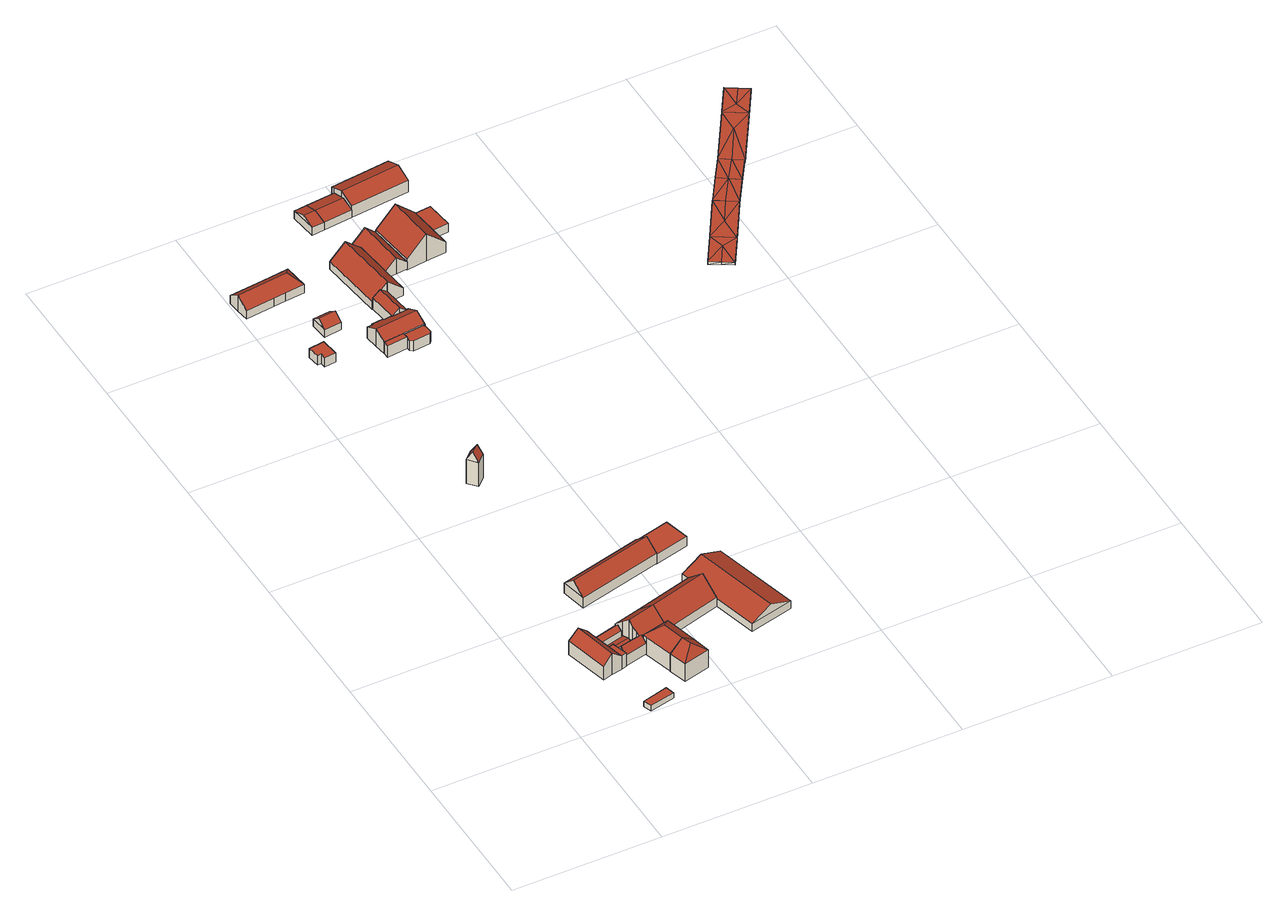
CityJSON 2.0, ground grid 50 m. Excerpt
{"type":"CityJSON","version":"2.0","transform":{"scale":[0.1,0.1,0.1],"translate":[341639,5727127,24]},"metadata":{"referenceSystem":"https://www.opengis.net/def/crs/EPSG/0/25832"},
"CityObjects":{
"building1":{"type":"Building","attributes":{"Geometrietyp2DReferenz":"3000","Gemeindeschluessel":"05170016","function":"31001_2723","roofType":"1000","measuredHeight":2.04},"address":[{"country":"Germany","locality":"Hünxe","thoroughfareNumber":"1","thoroughfareName":"Weseler Weg"}],"geometry":[{"type":"Solid","lod":"2","boundaries":[[[[0,1,2,3]],[[4,5,1,0]],[[6,7,5,4]],[[3,2,7,6]],[[4,0,3,6]],[[1,5,7,2]]]],"semantics":{"surfaces":[{"type":"WallSurface"},{"type":"RoofSurface"},{"type":"GroundSurface"}],"values":[[0,0,0,0,1,2]]}}]},
"building2":{"type":"Building","attributes":{"Gemeindeschluessel":"05170016","Geometrietyp2DReferenz":"3000","function":"31001_1000"},"address":[{"country":"Germany","locality":"Hünxe","thoroughfareNumber":"1","thoroughfareName":"Weseler Weg"}],"children":["building2-1","building2-2"]},
"building2-1":{"type":"BuildingPart","attributes":{"roofType":"3100","measuredHeight":8.31},"parents":["building2"],"geometry":[{"type":"Solid","lod":"2","boundaries":[[[[8,9,10,11]],[[12,13,9,8]],[[14,15,13,12]],[[16,17,15,14]],[[18,19,17,16]],[[20,21,22,23]],[[24,25,21,20]],[[11,10,25,24]],[[23,18,16,14,12,8,20]],[[11,24,20,8]],[[9,13,15,17,19,22,21,25,10]],[[23,22,19,18]]]],"semantics":{"surfaces":[{"type":"WallSurface"},{"type":"RoofSurface"},{"type":"GroundSurface"},{"type":"ClosureSurface"}],"values":[[0,0,0,0,0,0,0,0,1,1,2,3]]}}]},
"building2-2":{"type":"BuildingPart","attributes":{"roofType":"1000","measuredHeight":5.18},"parents":["building2"],"geometry":[{"type":"Solid","lod":"2","boundaries":[[[[26,27,19,18]],[[28,29,27,26]],[[30,31,29,28]],[[23,22,31,30]],[[30,28,26,18,23]],[[27,29,31,22,19]],[[18,19,22,23]]]],"semantics":{"surfaces":[{"type":"WallSurface"},{"type":"RoofSurface"},{"type":"GroundSurface"},{"type":"ClosureSurface"}],"values":[[0,0,0,0,1,2,3]]}}]},
"building3":{"type":"Building","attributes":{"Geometrietyp2DReferenz":"3000","Gemeindeschluessel":"05170016","function":"31001_2720","roofType":"3100","measuredHeight":4.59},"address":[{"country":"Germany","locality":"Hünxe","thoroughfareNumber":"1","thoroughfareName":"Weseler Weg"}],"geometry":[{"type":"Solid","lod":"2","boundaries":[[[[32,17,33,34]],[[35,15,17,32]],[[36,37,15,35]],[[34,33,37,36]],[[32,38,35]],[[36,39,34]],[[34,39,38,32]],[[35,38,39,36]],[[17,15,37,33]]]],"semantics":{"surfaces":[{"type":"WallSurface"},{"type":"RoofSurface"},{"type":"GroundSurface"}],"values":[[0,0,0,0,0,0,1,1,2]]}}]},
"building4":{"type":"Building","attributes":{"Geometrietyp2DReferenz":"3000","Gemeindeschluessel":"05170016","function":"31001_2720","roofType":"3100","measuredHeight":1.5},"address":[{"country":"Germany","locality":"Hünxe","thoroughfareNumber":"1","thoroughfareName":"Weseler Weg"}],"geometry":[{"type":"Solid","lod":"2","boundaries":[[[[40,19,27,41]],[[42,43,19,40]],[[44,17,43,42]],[[45,33,17,44]],[[46,47,33,45]],[[48,49,47,46]],[[50,51,49,48]],[[41,27,51,50]],[[46,45,44,42,48]],[[40,41,50,48,42]],[[19,43,17,33,47,49,51,27]]]],"semantics":{"surfaces":[{"type":"WallSurface"},{"type":"RoofSurface"},{"type":"GroundSurface"}],"values":[[0,0,0,0,0,0,0,0,1,1,2]]}}]},
"building5":{"type":"Building","attributes":{"Geometrietyp2DReferenz":"3000","Gemeindeschluessel":"05170016","function":"31001_1000","roofType":"3100","measuredHeight":6.3},"address":[{"country":"Germany","locality":"Hünxe","thoroughfareNumber":"1","thoroughfareName":"Weseler Weg"}],"geometry":[{"type":"Solid","lod":"2","boundaries":[[[[52,53,54,55]],[[56,57,53,52]],[[58,59,57,56]],[[60,61,59,58]],[[62,63,61,60]],[[64,65,63,62]],[[55,54,65,64]],[[58,56,52,60]],[[55,64,62,60,52]],[[53,57,59,61,63,65,54]]]],"semantics":{"surfaces":[{"type":"WallSurface"},{"type":"RoofSurface"},{"type":"GroundSurface"}],"values":[[0,0,0,0,0,0,0,1,1,2]]}}]},
"building6":{"type":"Building","attributes":{"Geometrietyp2DReferenz":"3000","Gemeindeschluessel":"05170016","function":"31001_1000","roofType":"5000","measuredHeight":10.54},"address":[{"country":"Germany","locality":"Hünxe","thoroughfareNumber":"1","thoroughfareName":"Weseler Weg"}],"geometry":[{"type":"Solid","lod":"2","boundaries":[[[[66,67,68,69]],[[70,71,67,66]],[[72,73,71,70]],[[69,68,73,72]],[[66,74,70]],[[72,75,69]],[[69,75,74,66]],[[70,74,75,72]],[[67,71,73,68]]]],"semantics":{"surfaces":[{"type":"WallSurface"},{"type":"RoofSurface"},{"type":"GroundSurface"}],"values":[[0,0,0,0,1,0,1,1,2]]}}]},
"building7":{"type":"Building","attributes":{"Geometrietyp2DReferenz":"3000","Gemeindeschluessel":"05170016","function":"31001_1210","roofType":"5000","measuredHeight":10.43},"address":[{"country":"Germany","locality":"Hünxe","thoroughfareNumber":"1","thoroughfareName":"Weseler Weg"}],"geometry":[{"type":"Solid","lod":"2","boundaries":[[[[76,77,78,79]],[[80,81,77,76]],[[69,82,81,80]],[[75,83,82,69]],[[72,84,83,75]],[[79,78,84,72]],[[75,69,80,85]],[[80,76,85]],[[76,79,72,75,85]],[[77,81,82,83,84,78]]]],"semantics":{"surfaces":[{"type":"WallSurface"},{"type":"RoofSurface"},{"type":"GroundSurface"}],"values":[[0,0,0,0,0,0,1,1,1,2]]}}]},
"building8":{"type":"Building","attributes":{"Geometrietyp2DReferenz":"3000","Gemeindeschluessel":"05170016","function":"31001_1210","roofType":"3100","measuredHeight":9},"address":[{"country":"Germany","locality":"Hünxe","thoroughfareNumber":"1","thoroughfareName":"Weseler Weg"}],"geometry":[{"type":"Solid","lod":"2","boundaries":[[[[86,87,88,89]],[[90,91,87,86]],[[92,93,91,90]],[[94,95,93,92]],[[96,97,95,94]],[[98,99,97,96]],[[100,101,99,98]],[[102,103,101,100]],[[89,88,103,102]],[[90,86,89,102,100,92]],[[98,96,94,92,100]],[[87,91,93,95,97,99,101,103,88]]]],"semantics":{"surfaces":[{"type":"WallSurface"},{"type":"RoofSurface"},{"type":"GroundSurface"}],"values":[[0,0,0,0,0,0,0,0,0,1,1,2]]}}]},
"building9":{"type":"Building","attributes":{"Geometrietyp2DReferenz":"3000","Gemeindeschluessel":"05170016","function":"31001_1000","roofType":"3100","measuredHeight":7.95},"address":[{"country":"Germany","locality":"Hünxe","thoroughfareNumber":"1","thoroughfareName":"Weseler Weg"}],"geometry":[{"type":"Solid","lod":"2","boundaries":[[[[104,105,106,107]],[[108,109,105,104]],[[110,111,109,108]],[[107,106,111,110]],[[104,112,108]],[[110,113,107]],[[107,113,112,104]],[[108,112,113,110]],[[105,109,111,106]]]],"semantics":{"surfaces":[{"type":"WallSurface"},{"type":"RoofSurface"},{"type":"GroundSurface"}],"values":[[0,0,0,0,0,0,1,1,2]]}}]},
"building10":{"type":"Building","attributes":{"Geometrietyp2DReferenz":"3000","Gemeindeschluessel":"05170016","function":"31001_2520","roofType":"3100","measuredHeight":12.61},"geometry":[{"type":"Solid","lod":"2","boundaries":[[[[114,115,116,117]],[[118,119,115,114]],[[120,121,119,118]],[[117,116,121,120]],[[114,122,118]],[[120,123,117]],[[117,123,122,114]],[[118,122,123,120]],[[115,119,121,116]]]],"semantics":{"surfaces":[{"type":"WallSurface"},{"type":"RoofSurface"},{"type":"GroundSurface"}],"values":[[0,0,0,0,0,0,1,1,2]]}}]},
"building11":{"type":"Building","attributes":{"Geometrietyp2DReferenz":"3000","Gemeindeschluessel":"05170016","function":"31001_2720","roofType":"3100","measuredHeight":9.07},"address":[{"country":"Germany","locality":"Hünxe","thoroughfareNumber":"1","thoroughfareName":"Weseler Weg"}],"geometry":[{"type":"Solid","lod":"2","boundaries":[[[[102,124,125,126]],[[98,127,124,102]],[[128,129,127,98]],[[126,125,129,128]],[[102,100,98]],[[128,130,126]],[[126,130,100,102]],[[98,100,130,128]],[[124,127,129,125]]]],"semantics":{"surfaces":[{"type":"WallSurface"},{"type":"RoofSurface"},{"type":"GroundSurface"}],"values":[[0,0,0,0,0,0,1,1,2]]}}]},
"building12":{"type":"Building","attributes":{"Geometrietyp2DReferenz":"3000","Gemeindeschluessel":"05170016","function":"31001_2720","roofType":"1000","measuredHeight":3.59},"address":[{"country":"Germany","locality":"Hünxe","thoroughfareNumber":"5","thoroughfareName":"Weseler Weg"}],"geometry":[{"type":"Solid","lod":"2","boundaries":[[[[131,132,133,134]],[[135,136,132,131]],[[137,138,136,135]],[[139,140,138,137]],[[141,142,140,139]],[[134,133,142,141]],[[139,137,135,131,134,141]],[[132,136,138,140,142,133]]]],"semantics":{"surfaces":[{"type":"WallSurface"},{"type":"RoofSurface"},{"type":"GroundSurface"}],"values":[[0,0,0,0,0,0,1,2]]}}]},
"building13":{"type":"Building","attributes":{"Geometrietyp2DReferenz":"3000","Gemeindeschluessel":"05170016","function":"31001_1210","roofType":"5000","measuredHeight":6.26},"geometry":[{"type":"Solid","lod":"2","boundaries":[[[[143,144,145,146]],[[147,148,144,143]],[[149,150,148,147]],[[151,152,150,149]],[[153,154,152,151]],[[155,156,154,153]],[[157,158,156,155]],[[159,160,158,157]],[[146,145,160,159]],[[147,143,146,159,157,161]],[[157,155,161]],[[155,153,151,149,147,161]],[[144,148,150,152,154,156,158,160,145]]]],"semantics":{"surfaces":[{"type":"WallSurface"},{"type":"RoofSurface"},{"type":"GroundSurface"}],"values":[[0,0,0,0,0,0,0,0,0,1,1,1,2]]}}]},
"building14":{"type":"Building","attributes":{"Geometrietyp2DReferenz":"3000","Gemeindeschluessel":"05170016","function":"31001_2463","roofType":"3100","measuredHeight":5.13},"address":[{"country":"Germany","locality":"Hünxe","thoroughfareNumber":"3","thoroughfareName":"Weseler Weg"}],"geometry":[{"type":"Solid","lod":"2","boundaries":[[[[162,163,164,165]],[[166,167,163,162]],[[168,169,167,166]],[[165,164,169,168]],[[162,170,166]],[[168,171,165]],[[165,171,170,162]],[[166,170,171,168]],[[163,167,169,164]]]],"semantics":{"surfaces":[{"type":"WallSurface"},{"type":"RoofSurface"},{"type":"GroundSurface"}],"values":[[0,0,0,0,0,0,1,1,2]]}}]},
"building15":{"type":"Building","attributes":{"Geometrietyp2DReferenz":"3000","Gemeindeschluessel":"05170016","function":"31001_1000","roofType":"1000","measuredHeight":3.75},"address":[{"country":"Germany","locality":"Hünxe","thoroughfareNumber":"1","thoroughfareName":"Weseler Weg"}],"geometry":[{"type":"Solid","lod":"2","boundaries":[[[[172,173,174,175]],[[176,177,173,172]],[[178,179,177,176]],[[175,174,179,178]],[[176,172,175,178]],[[173,177,179,174]]]],"semantics":{"surfaces":[{"type":"WallSurface"},{"type":"RoofSurface"},{"type":"GroundSurface"}],"values":[[0,0,0,0,1,2]]}}]},
"building16":{"type":"Building","attributes":{"Geometrietyp2DReferenz":"3000","Gemeindeschluessel":"05170016","function":"31001_2720","roofType":"3100","measuredHeight":6.16},"address":[{"country":"Germany","locality":"Hünxe","thoroughfareNumber":"1","thoroughfareName":"Weseler Weg"}],"geometry":[{"type":"Solid","lod":"2","boundaries":[[[[180,181,182,183]],[[184,185,181,180]],[[186,187,185,184]],[[183,182,187,186]],[[180,188,184]],[[186,189,183]],[[183,189,188,180]],[[184,188,189,186]],[[181,185,187,182]]]],"semantics":{"surfaces":[{"type":"WallSurface"},{"type":"RoofSurface"},{"type":"GroundSurface"}],"values":[[0,0,0,0,0,0,1,1,2]]}}]},
"building17":{"type":"Building","attributes":{"name":"Junkermanns Kath","Gemeindeschluessel":"05170016","Geometrietyp2DReferenz":"3000","function":"31001_1210"},"address":[{"country":"Germany","locality":"Hünxe","thoroughfareNumber":"3","thoroughfareName":"Weseler Weg"}],"children":["building17-1","building17-2","building17-3","building17-4"]},
"building17-1":{"type":"BuildingPart","attributes":{"roofType":"3100","measuredHeight":6.78},"parents":["building17"],"geometry":[{"type":"MultiSurface","lod":"2","boundaries":[[[190,191,192,193]],[[194,195,191,190]],[[196,197,195,194]],[[198,199,197,196]],[[200,201,199,198]],[[202,203,201,200]],[[204,205,203,202]],[[206,207,208,209]],[[210,211,207,206]],[[212,213,211,210]],[[214,215,213,212]],[[216,217,215,214]],[[218,219,217,216]],[[212,210,206,209,220,204,202,200,198,196,194,190,214]],[[193,221,222,223,218,216,214,190]],[[224,192,191,195,197,199,201,203,205,225,208,207,211,213,215,217,219,226,227]],[[228,229,224,227]],[[222,221,230,231]],[[229,228,231,230]],[[193,192,224,221]],[[232,233,225,205]],[[220,234,235]],[[204,235,234,233,232]],[[233,236,237,208,225]],[[220,238,234]],[[209,239,240]],[[241,240,239,237,236]],[[234,238,241,236,233]],[[242,243,226,219]],[[218,223,244,245]],[[243,242,245,244]],[[223,222,231,244]],[[228,227,226,243]],[[228,243,244,231]]],"semantics":{"surfaces":[{"type":"WallSurface"},{"type":"RoofSurface"},{"type":"GroundSurface"},{"type":"ClosureSurface"}],"values":[0,0,0,0,0,0,0,0,0,0,0,0,0,1,1,2,0,0,3,3,0,0,3,0,0,0,3,3,0,0,3,0,0,3]}}]},
"building17-2":{"type":"BuildingPart","attributes":{"roofType":"1000","measuredHeight":4.53},"parents":["building17"],"geometry":[{"type":"MultiSurface","lod":"2","boundaries":[[[193,192,246,247]],[[247,246,248,249]],[[221,193,247,249]],[[192,224,248,246]],[[221,224,192,193]],[[229,250,248,224]],[[221,249,251,230]],[[230,251,250,229]]],"semantics":{"surfaces":[{"type":"WallSurface"},{"type":"RoofSurface"},{"type":"GroundSurface"},{"type":"ClosureSurface"}],"values":[0,0,1,2,3,0,0,3]}}]},
"building17-3":{"type":"BuildingPart","attributes":{"roofType":"1000","measuredHeight":3.89},"address":[{"country":"Germany","locality":"Hünxe","thoroughfareNumber":"3","thoroughfareName":"Weseler Weg"}],"parents":["building17"],"geometry":[{"type":"Solid","lod":"2","boundaries":[[[[251,250,252,253]],[[254,255,242,245]],[[256,257,255,254]],[[258,259,257,256]],[[253,252,259,258]],[[256,254,245,244,231,230,251,253,258]],[[250,229,228,243,242,255,257,259,252]],[[251,230,229,250]],[[230,231,228,229]],[[231,244,243,228]],[[244,245,242,243]]]],"semantics":{"surfaces":[{"type":"WallSurface"},{"type":"RoofSurface"},{"type":"GroundSurface"},{"type":"ClosureSurface"}],"values":[[0,0,0,0,0,1,2,3,3,3,3]]}}]},
"building17-4":{"type":"BuildingPart","attributes":{"roofType":"3100","measuredHeight":6.33},"address":[{"country":"Germany","locality":"Hünxe","thoroughfareNumber":"3","thoroughfareName":"Weseler Weg"}],"parents":["building17"],"geometry":[{"type":"MultiSurface","lod":"2","boundaries":[[[260,261,232,262]],[[263,264,261,260]],[[265,266,264,263]],[[239,237,266,265]],[[260,262,234,267,263]],[[239,265,263,267]],[[261,264,266,237,236,233,232]],[[267,241,240]],[[240,241,236,237,239]],[[267,238,241]],[[233,236,241,238,234]],[[262,204,235]],[[234,235,204,232,233]]],"semantics":{"surfaces":[{"type":"WallSurface"},{"type":"RoofSurface"},{"type":"GroundSurface"},{"type":"ClosureSurface"}],"values":[0,0,0,0,1,1,2,0,3,0,3,0,3]}}]},
"building18":{"type":"Building","attributes":{"Geometrietyp2DReferenz":"3000","Gemeindeschluessel":"05170016","function":"31001_2720","roofType":"3100","measuredHeight":7.93},"address":[{"country":"Germany","locality":"Hünxe","thoroughfareNumber":"3","thoroughfareName":"Weseler Weg"}],"geometry":[{"type":"Solid","lod":"2","boundaries":[[[[268,269,270,271]],[[272,273,269,268]],[[274,275,273,272]],[[276,277,275,274]],[[278,279,277,276]],[[280,281,279,278]],[[282,283,281,280]],[[284,285,283,282]],[[286,287,285,284]],[[271,270,287,286]],[[271,286,284,282,280,268]],[[278,276,274,272,268,280]],[[269,273,275,277,279,281,283,285,287,270]]]],"semantics":{"surfaces":[{"type":"WallSurface"},{"type":"RoofSurface"},{"type":"GroundSurface"}],"values":[[0,0,0,0,0,0,0,0,0,0,1,1,2]]}}]},
"building19":{"type":"Building","attributes":{"Geometrietyp2DReferenz":"3000","Gemeindeschluessel":"05170016","function":"31001_2463","roofType":"3100","measuredHeight":4.48},"address":[{"country":"Germany","locality":"Hünxe","thoroughfareNumber":"3","thoroughfareName":"Weseler Weg"}],"geometry":[{"type":"Solid","lod":"2","boundaries":[[[[288,289,290,291]],[[292,293,289,288]],[[294,295,293,292]],[[291,290,295,294]],[[288,296,292]],[[294,297,291]],[[291,297,296,288]],[[292,296,297,294]],[[289,293,295,290]]]],"semantics":{"surfaces":[{"type":"WallSurface"},{"type":"RoofSurface"},{"type":"GroundSurface"}],"values":[[0,0,0,0,0,0,1,1,2]]}}]},
"building20":{"type":"Building","attributes":{"Geometrietyp2DReferenz":"3000","Gemeindeschluessel":"05170016","function":"31001_2720","roofType":"3100","measuredHeight":6.38},"address":[{"country":"Germany","locality":"Hünxe","thoroughfareNumber":"3","thoroughfareName":"Weseler Weg"}],"geometry":[{"type":"Solid","lod":"2","boundaries":[[[[298,287,299,300]],[[301,285,287,298]],[[302,283,285,301]],[[303,304,283,302]],[[305,306,304,303]],[[307,308,306,305]],[[309,310,308,307]],[[311,312,310,309]],[[300,299,312,311]],[[303,302,301,298,300,305]],[[311,309,307,305,300]],[[287,285,283,304,306,308,310,312,299]]]],"semantics":{"surfaces":[{"type":"WallSurface"},{"type":"RoofSurface"},{"type":"GroundSurface"}],"values":[[0,0,0,0,0,0,0,0,0,1,1,2]]}}]},
"building21":{"type":"Building","attributes":{"Geometrietyp2DReferenz":"3000","Gemeindeschluessel":"05170016","function":"31001_2720","roofType":"3100","measuredHeight":4.48},"address":[{"country":"Germany","locality":"Hünxe","thoroughfareNumber":"3","thoroughfareName":"Weseler Weg"}],"geometry":[{"type":"Solid","lod":"2","boundaries":[[[[291,290,313,314]],[[294,295,290,291]],[[315,316,295,294]],[[314,313,316,315]],[[291,297,294]],[[315,317,314]],[[314,317,297,291]],[[294,297,317,315]],[[290,295,316,313]]]],"semantics":{"surfaces":[{"type":"WallSurface"},{"type":"RoofSurface"},{"type":"GroundSurface"}],"values":[[0,0,0,0,0,0,1,1,2]]}}]},
"building22":{"type":"Building","attributes":{"Geometrietyp2DReferenz":"3000","Gemeindeschluessel":"05170016","function":"31001_2720","roofType":"3100","measuredHeight":10.72},"address":[{"country":"Germany","locality":"Hünxe","thoroughfareNumber":"3","thoroughfareName":"Weseler Weg"}],"geometry":[{"type":"Solid","lod":"2","boundaries":[[[[318,319,320,321]],[[322,323,319,318]],[[324,325,323,322]],[[326,327,325,324]],[[328,329,327,326]],[[330,331,329,328]],[[321,320,331,330]],[[322,318,321,324]],[[330,328,326,324,321]],[[319,323,325,327,329,331,320]]]],"semantics":{"surfaces":[{"type":"WallSurface"},{"type":"RoofSurface"},{"type":"GroundSurface"}],"values":[[0,0,0,0,0,0,0,1,1,2]]}}]},
"building23":{"type":"Building","attributes":{"Geometrietyp2DReferenz":"3000","Gemeindeschluessel":"05170016","function":"31001_2720","roofType":"3100","measuredHeight":6.68},"address":[{"country":"Germany","locality":"Hünxe","thoroughfareNumber":"3","thoroughfareName":"Weseler Weg"}],"geometry":[{"type":"Solid","lod":"2","boundaries":[[[[332,333,334,335]],[[336,337,333,332]],[[338,339,337,336]],[[340,341,339,338]],[[342,343,341,340]],[[344,345,343,342]],[[335,334,345,344]],[[335,344,342,332]],[[340,338,336,332,342]],[[333,337,339,341,343,345,334]]]],"semantics":{"surfaces":[{"type":"WallSurface"},{"type":"RoofSurface"},{"type":"GroundSurface"}],"values":[[0,0,0,0,0,0,0,1,1,2]]}}]},
"building24":{"type":"Building","attributes":{"Geometrietyp2DReferenz":"3000","Gemeindeschluessel":"05170016","function":"31001_2720","roofType":"1000","measuredHeight":3.4},"address":[{"country":"Germany","locality":"Hünxe","thoroughfareNumber":"3","thoroughfareName":"Weseler Weg"}],"geometry":[{"type":"Solid","lod":"2","boundaries":[[[[346,347,348,349]],[[350,351,347,346]],[[352,353,351,350]],[[349,348,353,352]],[[350,346,349,352]],[[347,351,353,348]]]],"semantics":{"surfaces":[{"type":"WallSurface"},{"type":"RoofSurface"},{"type":"GroundSurface"}],"values":[[0,0,0,0,1,2]]}}]},
"building25":{"type":"Building","attributes":{"Geometrietyp2DReferenz":"2000","Gemeindeschluessel":"05170016","function":"53001_1800","roofType":"9999","measuredHeight":1},"geometry":[{"type":"Solid","lod":"2","boundaries":[[[[354,355,356]],[[355,357,356]],[[358,359,354]],[[359,355,354]],[[360,361,358]],[[361,359,358]],[[362,363,360]],[[363,361,360]],[[364,365,362]],[[365,363,362]],[[366,367,364]],[[367,365,364]],[[368,369,366]],[[369,367,366]],[[370,371,368]],[[371,369,368]],[[372,373,370]],[[373,371,370]],[[374,375,372]],[[375,373,372]],[[376,377,374]],[[377,375,374]],[[378,379,376]],[[379,377,376]],[[380,381,378]],[[381,379,378]],[[382,383,380]],[[383,381,380]],[[384,385,382]],[[385,383,382]],[[386,387,384]],[[387,385,384]],[[388,389,386]],[[389,387,386]],[[390,391,388]],[[391,389,388]],[[392,393,390]],[[393,391,390]],[[356,357,392]],[[357,393,392]],[[375,377,394]],[[394,377,379]],[[394,379,371]],[[371,379,395]],[[395,379,381]],[[395,381,396]],[[396,381,383]],[[396,383,385]],[[396,385,397]],[[397,385,387]],[[397,387,389]],[[389,391,398]],[[398,391,359]],[[359,391,399]],[[399,391,393]],[[399,393,357]],[[399,357,355]],[[399,355,359]],[[371,373,394]],[[394,373,375]],[[369,371,395]],[[369,395,396]],[[369,396,397]],[[369,397,367]],[[367,397,400]],[[400,397,389]],[[400,389,398]],[[400,398,361]],[[361,398,359]],[[400,361,363]],[[400,363,365]],[[400,365,367]],[[401,358,390]],[[358,402,390]],[[402,392,390]],[[402,356,392]],[[402,354,356]],[[402,358,354]],[[370,403,372]],[[403,374,372]],[[368,404,370]],[[368,405,404]],[[368,406,405]],[[368,366,406]],[[366,407,406]],[[407,388,406]],[[407,401,388]],[[407,360,401]],[[360,358,401]],[[407,362,360]],[[407,364,362]],[[407,366,364]],[[374,403,376]],[[403,378,376]],[[403,370,378]],[[370,404,378]],[[404,380,378]],[[404,405,380]],[[405,382,380]],[[405,384,382]],[[405,406,384]],[[406,386,384]],[[406,388,386]],[[388,401,390]]]],"semantics":{"surfaces":[{"type":"WallSurface"},{"type":"GroundSurface"},{"type":"RoofSurface"}],"values":[[0,0,0,0,0,0,0,0,0,0,0,0,0,0,0,0,0,0,0,0,0,0,0,0,0,0,0,0,0,0,0,0,0,0,0,0,0,0,0,0,1,1,1,1,1,1,1,1,1,1,1,1,1,1,1,1,1,1,1,1,1,1,1,1,1,1,1,1,1,1,1,1,2,2,2,2,2,2,2,2,2,2,2,2,2,2,2,2,2,2,2,2,2,2,2,2,2,2,2,2,2,2,2,2]]}}]}
},
"vertices":[
[311,50,36],[311,50,15],[224,28,15],[224,28,36],[319,19,36],[319,19,15],[235,0,36],[235,0,15],
[176,344,97],[176,344,14],[141,337,14],[141,337,66],[210,351,66],[210,351,14],[214,329,67],[214,329,14],[222,301,67],[222,301,14],[233,258,66],[233,258,14],[211,197,97],[211,197,14],[246,205,14],[246,205,66],[177,188,66],[177,188,14],
[249,263,66],[249,263,14],[253,250,66],[253,250,14],[265,210,66],[265,210,14],
[222,301,46],[308,323,14],[308,323,46],[214,329,46],[301,351,46],[301,351,14],[218,315,60],[305,337,60],
[233,258,24],[249,263,24],[227,280,29],[227,280,14],[222,301,24],[308,323,24],[315,325,24],[315,325,14],[321,304,29],[321,304,14],[326,283,24],[326,283,14],
[259,230,78],[259,230,15],[265,210,15],[265,210,56],[253,250,56],[253,250,15],[330,268,56],[330,268,15],[336,248,78],[336,248,15],[338,241,69],[338,241,15],[341,229,56],[341,229,15],
[475,93,81],[475,93,13],[461,154,13],[461,154,81],[386,70,81],[386,70,13],[368,130,81],[368,130,13],[424,107,118],[414,142,118],
[338,241,81],[338,241,14],[341,229,14],[341,229,81],[432,265,81],[432,265,14],[461,154,14],[414,142,14],[368,130,14],[395,215,118],
[330,268,74],[330,268,13],[338,241,13],[338,241,48],[326,283,88],[326,283,13],[322,299,103],[322,299,13],[315,325,78],[315,325,13],[307,357,48],[307,357,13],[400,382,48],[400,382,13],[416,323,103],[416,323,13],[432,265,48],[432,265,13],
[278,500,50],[278,500,11],[561,571,11],[561,571,50],[260,585,50],[260,585,11],[538,654,50],[538,654,11],[269,542,90],[550,612,90],
[263,1119,104],[263,1119,11],[293,1145,11],[293,1145,104],[238,1149,104],[238,1149,11],[268,1175,104],[268,1175,11],[251,1134,137],[280,1160,137],
[432,265,12],[624,319,12],[624,319,48],[400,382,12],[594,435,48],[594,435,12],[609,377,103],
[154,1799,51],[154,1799,15],[147,1859,15],[147,1859,51],[116,1795,51],[116,1795,15],[114,1814,51],[114,1814,15],[101,1812,51],[101,1812,15],[96,1853,51],[96,1853,15],
[14,2089,48],[14,2089,16],[111,2100,16],[111,2100,48],[9,2131,79],[9,2131,16],[5,2172,48],[5,2172,16],[102,2183,48],[102,2183,16],[144,2188,48],[144,2188,16],[209,2195,48],[209,2195,16],[218,2112,48],[218,2112,16],[153,2105,48],[153,2105,16],[180,2150,79],
[230,1976,44],[230,1976,16],[171,1970,16],[171,1970,44],[237,1917,44],[237,1917,16],[177,1910,44],[177,1910,16],[233,1947,67],[174,1940,67],
[676,599,47],[676,599,10],[654,683,10],[654,683,47],[561,571,47],[561,571,10],[538,654,47],[538,654,10],
[812,209,41],[812,209,12],[736,502,12],[736,502,41],[664,172,41],[664,172,12],[588,465,41],[588,465,12],[738,191,74],[662,483,74],
[291,1802,85],[291,1802,17],[296,1763,17],[296,1763,62],[286,1847,59],[286,1847,17],[306,1849,59],[306,1849,17],[305,1857,55],[305,1857,17],[345,1861,55],[345,1861,17],[345,1854,59],[345,1854,17],[370,1857,59],[370,1857,17],[427,1858,62],[427,1858,17],[423,1857,17],[423,1857,62],[426,1861,61],[426,1861,17],[429,1861,61],[429,1861,17],[434,1818,85],[434,1818,17],[439,1775,61],[439,1775,17],[438,1775,61],[438,1775,17],[371,1851,62],[364,1770,62],[436,1778,62],[436,1775,61],[364,1770,17],[371,1851,17],[436,1775,17],[436,1778,17],[436,1778,19],[364,1770,19],[364,1770,58],[436,1778,58],[370,1857,18],[371,1851,18],[371,1851,61],[371,1854,61],[397,1854,18],[423,1857,18],[373,1852,62],[423,1857,61],[421,1857,62],[397,1854,62],[438,1775,19],[436,1775,19],[436,1775,58],[438,1775,58],
[298,1743,17],[298,1743,62],[366,1750,17],[366,1750,62],[366,1750,19],[366,1750,58],
[367,1736,19],[367,1736,58],[441,1743,58],[441,1743,19],[435,1736,58],[435,1736,19],[376,1729,58],[376,1729,19],
[360,1952,61],[360,1952,18],[370,1857,61],[386,1954,82],[386,1954,18],[412,1957,61],[412,1957,18],[397,1854,82],
[413,1957,96],[413,1957,17],[468,1962,17],[468,1962,46],[412,1957,95],[412,1957,17],[360,1952,48],[360,1952,17],[358,1952,46],[358,1952,17],[334,2168,46],[334,2168,17],[389,2174,96],[389,2174,17],[429,2178,60],[429,2178,17],[444,2179,46],[444,2179,17],[458,2052,46],[458,2052,17],
[361,2326,45],[361,2326,14],[402,2330,14],[402,2330,45],[350,2416,45],[350,2416,14],[392,2420,45],[392,2420,14],[356,2371,59],[397,2375,59],
[458,2052,45],[495,2056,17],[495,2056,80],[444,2179,45],[429,2178,31],[426,2212,31],[426,2212,17],[477,2217,80],[477,2217,17],[514,2221,45],[514,2221,17],[514,2219,45],[514,2219,17],[533,2060,45],[533,2060,17],
[500,2340,14],[500,2340,45],[490,2430,45],[490,2430,14],[495,2385,59],
[533,2060,54],[533,2060,14],[601,2067,14],[601,2067,121],[514,2219,54],[514,2219,14],[583,2226,121],[583,2226,14],[652,2233,54],[652,2233,14],[662,2142,54],[662,2142,14],[670,2074,54],[670,2074,14],
[494,2391,82],[494,2391,15],[500,2340,15],[500,2340,60],[490,2430,65],[490,2430,15],[488,2442,60],[488,2442,15],[689,2464,60],[689,2464,15],[694,2413,82],[694,2413,15],[700,2361,60],[700,2361,15],
[718,2148,50],[718,2148,16],[707,2239,16],[707,2239,50],[662,2142,50],[662,2142,16],[652,2233,50],[652,2233,16],
[1762,2213,88],[1762,2213,78],[1728,2234,88],[1728,2234,78],[1704,2119,89],[1704,2119,79],[1596,1943,89],[1596,1943,79],[1595,1943,89],[1595,1943,79],[1595,1942,89],[1595,1942,79],[1548,1871,89],[1548,1871,79],[1494,1788,89],[1494,1788,79],[1412,1652,89],[1412,1652,79],[1355,1558,88],[1355,1558,78],[1321,1579,88],[1321,1579,78],[1286,1599,88],[1286,1599,78],[1343,1693,89],[1343,1693,79],[1426,1830,89],[1426,1830,79],[1426,1831,89],[1426,1831,79],[1427,1831,89],[1427,1831,79],[1481,1915,89],[1481,1915,79],[1528,1986,89],[1528,1986,79],[1636,2161,89],[1636,2161,79],[1694,2255,88],[1694,2255,78],[1357,1639,78],[1414,1733,79],[1460,1810,79],[1515,1893,79],[1633,2081,79],[1691,2174,78],[1562,1964,79],[1633,2081,89],[1691,2174,88],[1357,1639,88],[1414,1733,89],[1460,1810,89],[1515,1893,89],[1562,1964,89]
]}
